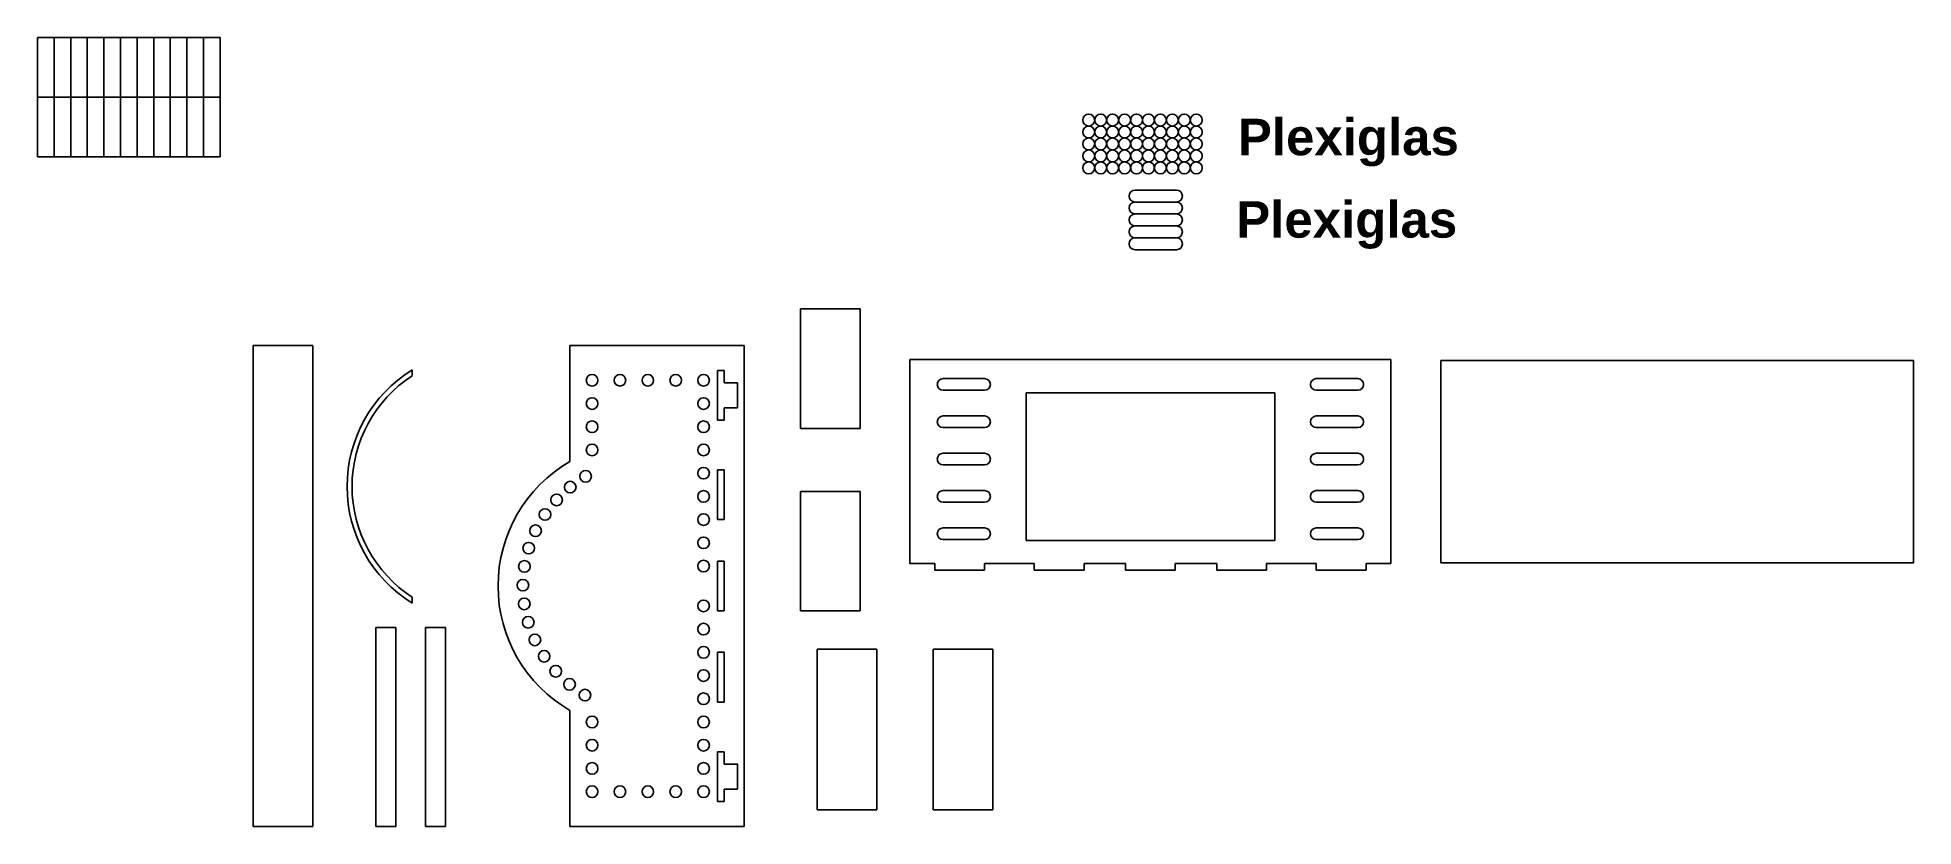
# Model space of a CAD drawing. Header units: millimetres. Extents: x 64 to 1195, y -110 to 366.
import ezdxf

# ---------------------------------------------------------------- set-up
doc = ezdxf.new("R2010")
doc.units = ezdxf.units.MM
doc.layers.get('0').update_dxf_attribs({"color": 18, "lineweight": 25, "true_color": 0x000000})
doc.layers.add('layer 1', color=5, linetype='Continuous', lineweight=25, true_color=0x0000ff)
doc.layers.add('layer 2', color=1, linetype='Continuous', lineweight=25, true_color=0xff0000)
doc.styles.add('textstyle11', font='')
doc.styles.add('textstyle12', font='')
doc.styles.get('textstyle11').set_extended_font_data('Arial')
doc.styles.get('textstyle12').set_extended_font_data('Arial')

msp = doc.modelspace()

# ---------------------------------------------------------------- linework, layer by layer
at = {"layer": 'layer 1'}
for p, q in [((74.1, 365.7), (64.1, 365.7)), ((64.1, 365.7), (64.1, 329.7)), ((84.1, 365.7), (74.1, 365.7)), ((94.1, 365.7), (84.1, 365.7)), ((104.1, 365.7), (94.1, 365.7)), ((114.1, 365.7), (104.1, 365.7)), ((124.1, 365.7), (114.1, 365.7)), ((134.1, 365.7), (124.1, 365.7)), ((144.1, 365.7), (134.1, 365.7)), ((154.1, 365.7), (144.1, 365.7)), ((164.1, 365.7), (154.1, 365.7)), ((174.1, 365.7), (164.1, 365.7)), ((174.1, 293.7), (174.1, 365.7)), ((64.1, 329.7), (64.1, 293.7)), ((64.1, 293.7), (174.1, 293.7)), ((560, 202), (524, 202)), ((524, 202), (524, 130)), ((560, 130), (560, 202)), ((230, 180), (194, 180)), ((194, 180), (194, -110)), ((230, -110), (230, 180)), ((385, 110), (385, 180)), ((385, 180), (490, 180)), ((490, 180), (490, -110)), ((880, 171.5), (590, 171.5)), ((590, 171.5), (590, 48.5)), ((880, 48.5), (880, 171.5)), ((1195, 171), (910, 171)), ((910, 171), (910, 49)), ((1195, 49), (1195, 171)), ((290, 165.3), (290, 161.8)), ((524, 130), (560, 130)), ((560, 92), (524, 92)), ((524, 92), (524, 20)), ((560, 20), (560, 92)), ((590, 48.5), (605, 48.5)), ((605, 48.5), (605, 44.5)), ((635, 44.5), (635, 48.5)), ((635, 48.5), (665, 48.5)), ((665, 48.5), (665, 44.5)), ((695, 44.5), (695, 48.5)), ((695, 48.5), (720, 48.5)), ((720, 48.5), (720, 44.5)), ((750, 44.5), (750, 48.5)), ((750, 48.5), (775, 48.5)), ((775, 48.5), (775, 44.5)), ((805, 44.5), (805, 48.5)), ((805, 48.5), (835, 48.5)), ((835, 48.5), (835, 44.5)), ((865, 44.5), (865, 48.5)), ((865, 48.5), (880, 48.5)), ((910, 49), (1195, 49)), ((605, 44.5), (635, 44.5)), ((665, 44.5), (695, 44.5)), ((720, 44.5), (750, 44.5)), ((775, 44.5), (805, 44.5)), ((835, 44.5), (865, 44.5)), ((290, 28.2), (290, 24.7)), ((524, 20), (560, 20)), ((280, 10), (268, 10)), ((268, 10), (268, -110)), ((280, -110), (280, 10)), ((310, 10), (298, 10)), ((298, 10), (298, -110)), ((310, -110), (310, 10)), ((570, -3), (534, -3)), ((534, -3), (534, -100)), ((570, -100), (570, -3)), ((640, -3), (604, -3)), ((604, -3), (604, -100)), ((640, -100), (640, -3)), ((385, -110), (385, -40)), ((534, -100), (570, -100)), ((604, -100), (640, -100)), ((194, -110), (230, -110)), ((268, -110), (280, -110)), ((298, -110), (310, -110)), ((490, -110), (385, -110))]:
    msp.add_line(p, q, dxfattribs=at)
for centre, radius, start, end in [((333.3, 95), 82.6, 121.6152, 238.3848), ((333.3, 95), 79.6, 122.9542, 237.0458), ((428.3, 35), 86.6, 120, 240)]:
    msp.add_arc(centre, radius, start, end, dxfattribs=at)
at = {"layer": 'layer 2'}
for p, q in [((74.1, 365.7), (74.1, 329.7)), ((84.1, 365.7), (84.1, 329.7)), ((94.1, 365.7), (94.1, 329.7)), ((104.1, 365.7), (104.1, 329.7)), ((114.1, 365.7), (114.1, 329.7)), ((124.1, 365.7), (124.1, 329.7)), ((134.1, 365.7), (134.1, 329.7)), ((144.1, 365.7), (144.1, 329.7)), ((154.1, 365.7), (154.1, 329.7)), ((164.1, 365.7), (164.1, 329.7)), ((74.1, 329.7), (64.1, 329.7)), ((84.1, 329.7), (74.1, 329.7)), ((74.1, 329.7), (74.1, 293.7)), ((94.1, 329.7), (84.1, 329.7)), ((84.1, 329.7), (84.1, 293.7)), ((104.1, 329.7), (94.1, 329.7)), ((94.1, 329.7), (94.1, 293.7)), ((114.1, 329.7), (104.1, 329.7)), ((104.1, 329.7), (104.1, 293.7)), ((124.1, 329.7), (114.1, 329.7)), ((114.1, 329.7), (114.1, 293.7)), ((134.1, 329.7), (124.1, 329.7)), ((124.1, 329.7), (124.1, 293.7)), ((144.1, 329.7), (134.1, 329.7)), ((134.1, 329.7), (134.1, 293.7)), ((154.1, 329.7), (144.1, 329.7)), ((144.1, 329.7), (144.1, 293.7)), ((164.1, 329.7), (154.1, 329.7)), ((154.1, 329.7), (154.1, 293.7)), ((174.1, 329.7), (164.1, 329.7)), ((164.1, 329.7), (164.1, 293.7)), ((750.7, 273.7), (725.7, 273.7)), ((725.7, 266.5), (750.7, 266.5)), ((750.7, 259.3), (725.7, 259.3)), ((750.7, 252.1), (725.7, 252.1)), ((750.7, 244.9), (725.7, 244.9)), ((725.7, 237.7), (750.7, 237.7)), ((478, 165), (474, 165)), ((474, 165), (474, 135)), ((478, 157.5), (478, 165)), ((635, 160), (610, 160)), ((860, 160), (835, 160)), ((486, 157.5), (478, 157.5)), ((486, 142.5), (486, 157.5)), ((610, 153), (635, 153)), ((810, 151.5), (660, 151.5)), ((660, 151.5), (660, 62.5)), ((810, 62.5), (810, 151.5)), ((835, 153), (860, 153)), ((478, 135), (478, 142.5)), ((478, 142.5), (486, 142.5)), ((635, 137.5), (610, 137.5)), ((860, 137.5), (835, 137.5)), ((474, 135), (478, 135)), ((610, 130.5), (635, 130.5)), ((835, 130.5), (860, 130.5)), ((635, 115), (610, 115)), ((860, 115), (835, 115)), ((478, 105), (474, 105)), ((474, 105), (474, 75)), ((478, 75), (478, 105)), ((610, 108), (635, 108)), ((835, 108), (860, 108)), ((635, 92.5), (610, 92.5)), ((860, 92.5), (835, 92.5)), ((610, 85.5), (635, 85.5)), ((835, 85.5), (860, 85.5)), ((474, 75), (478, 75)), ((635, 70), (610, 70)), ((860, 70), (835, 70)), ((610, 63), (635, 63)), ((660, 62.5), (810, 62.5)), ((835, 63), (860, 63)), ((478, 50), (474, 50)), ((474, 50), (474, 20)), ((478, 20), (478, 50)), ((474, 20), (478, 20)), ((478, -5), (474, -5)), ((474, -5), (474, -35)), ((478, -35), (478, -5)), ((474, -35), (478, -35)), ((478, -65), (474, -65)), ((474, -65), (474, -95)), ((478, -72.5), (478, -65)), ((486, -72.5), (478, -72.5)), ((486, -87.5), (486, -72.5)), ((478, -95), (478, -87.5)), ((478, -87.5), (486, -87.5)), ((474, -95), (478, -95))]:
    msp.add_line(p, q, dxfattribs=at)
at = {"layer": 'layer 2', "flags": 128}
for points in [[(694.2, 315.9, 1), (701.4, 315.9, 1)], [(701.4, 315.9, 1), (708.6, 315.9, 1)], [(708.6, 315.9, 1), (715.8, 315.9, 1)], [(715.8, 315.9, 1), (723, 315.9, 1)], [(723, 315.9, 1), (730.2, 315.9, 1)], [(730.2, 315.9, 1), (737.4, 315.9, 1)], [(737.4, 315.9, 1), (744.6, 315.9, 1)], [(744.6, 315.9, 1), (751.8, 315.9, 1)], [(751.8, 315.9, 1), (759, 315.9, 1)], [(759, 315.9, 1), (766.2, 315.9, 1)], [(694.2, 308.7, 1), (701.4, 308.7, 1)], [(701.4, 308.7, 1), (708.6, 308.7, 1)], [(708.6, 308.7, 1), (715.8, 308.7, 1)], [(715.8, 308.7, 1), (723, 308.7, 1)], [(723, 308.7, 1), (730.2, 308.7, 1)], [(730.2, 308.7, 1), (737.4, 308.7, 1)], [(737.4, 308.7, 1), (744.6, 308.7, 1)], [(744.6, 308.7, 1), (751.8, 308.7, 1)], [(751.8, 308.7, 1), (759, 308.7, 1)], [(759, 308.7, 1), (766.2, 308.7, 1)], [(694.2, 301.5, 1), (701.4, 301.5, 1)], [(694.2, 294.3, 1), (701.4, 294.3, 1)], [(701.4, 301.5, 1), (708.6, 301.5, 1)], [(701.4, 294.3, 1), (708.6, 294.3, 1)], [(708.6, 301.5, 1), (715.8, 301.5, 1)], [(708.6, 294.3, 1), (715.8, 294.3, 1)], [(715.8, 301.5, 1), (723, 301.5, 1)], [(715.8, 294.3, 1), (723, 294.3, 1)], [(723, 301.5, 1), (730.2, 301.5, 1)], [(723, 294.3, 1), (730.2, 294.3, 1)], [(730.2, 301.5, 1), (737.4, 301.5, 1)], [(730.2, 294.3, 1), (737.4, 294.3, 1)], [(737.4, 301.5, 1), (744.6, 301.5, 1)], [(737.4, 294.3, 1), (744.6, 294.3, 1)], [(744.6, 301.5, 1), (751.8, 301.5, 1)], [(744.6, 294.3, 1), (751.8, 294.3, 1)], [(751.8, 301.5, 1), (759, 301.5, 1)], [(751.8, 294.3, 1), (759, 294.3, 1)], [(759, 301.5, 1), (766.2, 301.5, 1)], [(759, 294.3, 1), (766.2, 294.3, 1)], [(694.2, 287.1, 1), (701.4, 287.1, 1)], [(701.4, 287.1, 1), (708.6, 287.1, 1)], [(708.6, 287.1, 1), (715.8, 287.1, 1)], [(715.8, 287.1, 1), (723, 287.1, 1)], [(723, 287.1, 1), (730.2, 287.1, 1)], [(730.2, 287.1, 1), (737.4, 287.1, 1)], [(737.4, 287.1, 1), (744.6, 287.1, 1)], [(744.6, 287.1, 1), (751.8, 287.1, 1)], [(751.8, 287.1, 1), (759, 287.1, 1)], [(759, 287.1, 1), (766.2, 287.1, 1)]]:
    msp.add_lwpolyline(points, format="xyb", close=True, dxfattribs=at)
at = {"layer": 'layer 2'}
for centre in [(398.4, 159), (415.2, 159), (432, 159), (448.8, 159), (465.6, 159), (398.4, 145), (465.6, 145), (398.4, 131), (465.6, 131), (398.4, 117), (465.6, 117), (394.5, 101.1), (465.6, 103), (385.2, 94.6), (465.6, 89), (370, 78.1), (377, 86.9), (364.3, 68.3), (465.6, 75), (360.2, 57.8), (465.6, 61), (357.6, 46.8), (465.6, 47), (356.7, 35.5), (357.5, 24.2), (465.6, 23), (359.9, 13.1), (465.6, 9), (363.9, 2.5), (369.5, -7.4), (465.6, -5), (376.5, -16.4), (384.8, -24.3), (465.6, -19), (394.1, -30.8), (465.6, -33), (398.4, -47), (465.6, -47), (398.4, -61), (465.6, -61), (398.4, -75), (465.6, -75), (398.4, -89), (415.2, -89), (432, -89), (448.8, -89), (465.6, -89)]:
    msp.add_circle(centre, 3.5, dxfattribs=at)
for centre, radius, start, end in [((725.7, 270.1), 3.6, 90, 270), ((750.7, 270.1), 3.6, 270, 90), ((725.7, 262.9), 3.6, 90, 270), ((750.7, 262.9), 3.6, 270, 90), ((725.7, 255.7), 3.6, 90, 270), ((725.7, 248.5), 3.6, 90, 270), ((750.7, 255.7), 3.6, 270, 90), ((750.7, 248.5), 3.6, 270, 90), ((725.7, 241.3), 3.6, 90, 270), ((750.7, 241.3), 3.6, 270, 90), ((610, 156.5), 3.5, 90, 270), ((635, 156.5), 3.5, 270, 90), ((835, 156.5), 3.5, 90, 270), ((860, 156.5), 3.5, 270, 90), ((610, 134), 3.5, 90, 270), ((635, 134), 3.5, 270, 90), ((835, 134), 3.5, 90, 270), ((860, 134), 3.5, 270, 90), ((610, 111.5), 3.5, 90, 270), ((635, 111.5), 3.5, 270, 90), ((835, 111.5), 3.5, 90, 270), ((860, 111.5), 3.5, 270, 90), ((610, 89), 3.5, 90, 270), ((635, 89), 3.5, 270, 90), ((835, 89), 3.5, 90, 270), ((860, 89), 3.5, 270, 90), ((610, 66.5), 3.5, 90, 270), ((635, 66.5), 3.5, 270, 90), ((835, 66.5), 3.5, 90, 270), ((860, 66.5), 3.5, 270, 90)]:
    msp.add_arc(centre, radius, start, end, dxfattribs=at)

# ---------------------------------------------------------------- texts
at = {"char_height": 10, "attachment_point": 1}
for insert, style in [((787.7, 316.7), 'textstyle11'), ((786.7, 267), 'textstyle12')]:
    msp.add_mtext('\\fArial|b1|i0|c0|p0;\\H22;Plexiglas', dxfattribs=dict(at, insert=insert, style=style))

doc.saveas('drawing.dxf')
